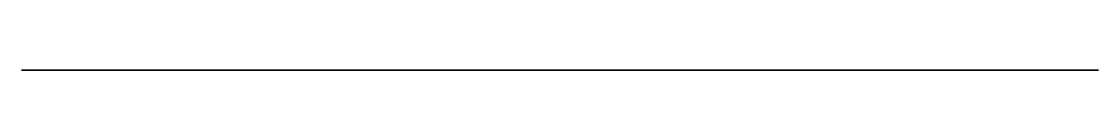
# Model space of a CAD drawing. Header units: millimetres. Extents: x 105.6 to 124.6, y 0 to 0.
import ezdxf

# ---------------------------------------------------------------- set-up
doc = ezdxf.new("R2010")
doc.units = ezdxf.units.MM
doc.header["$MEASUREMENT"] = 0
doc.layers.add('Tura', color=7, linetype='Continuous')

msp = doc.modelspace()

# ---------------------------------------------------------------- linework, layer by layer
at = {"extrusion": (0, -1, 0)}
for p, q in [((105.622, 0, 1.893), (105.622, 0, 63.893)), ((105.622, 0, 1.893), (123.622, 0, 1.893)), ((123.122, 0, 10.893), (105.622, 0, 10.893)), ((105.622, 0, 11.393), (124.122, 0, 11.393)), ((105.622, 0, 17.893), (120.122, 0, 17.893)), ((105.622, 0, 24.893), (117.372, 0, 24.893)), ((105.622, 0, 31.393), (116.622, 0, 31.393)), ((105.622, 0, 37.893), (115.622, 0, 37.893)), ((105.622, 0, 38.893), (116.122, 0, 38.893)), ((105.622, 0, 45.393), (114.622, 0, 45.393)), ((105.622, 0, 46.893), (115.122, 0, 46.893)), ((105.622, 0, 52.893), (118.622, 0, 52.893)), ((105.622, 0, 55.893), (117.872, 0, 55.893)), ((105.622, 0, 56.893), (119.122, 0, 56.893)), ((105.622, 0, 58.893), (113.122, 0, 58.893)), ((117.122, 0, 63.893), (113.122, 0, 58.893)), ((116.122, 0, 43.893), (114.622, 0, 45.393)), ((114.622, 0, 45.393), (115.122, 0, 46.893)), ((115.122, 0, 46.893), (115.122, 0, 50.393)), ((115.122, 0, 50.393), (118.622, 0, 52.893)), ((116.622, 0, 36.893), (115.622, 0, 37.893)), ((115.622, 0, 37.893), (116.122, 0, 38.893)), ((117.372, 0, 28.893), (116.122, 0, 30.393)), ((116.122, 0, 30.393), (116.622, 0, 31.393)), ((116.122, 0, 38.893), (116.122, 0, 43.893)), ((116.622, 0, 31.393), (116.622, 0, 36.893)), ((119.122, 0, 63.893), (117.122, 0, 63.893)), ((117.372, 0, 1.893), (117.372, 0, 24.893)), ((120.122, 0, 23.393), (117.372, 0, 24.893)), ((117.372, 0, 24.893), (117.372, 0, 28.893)), ((118.622, 0, 53.893), (117.872, 0, 55.893)), ((117.872, 0, 55.893), (119.122, 0, 56.893)), ((118.622, 0, 52.893), (118.622, 0, 53.893)), ((119.122, 0, 56.893), (119.122, 0, 63.893)), ((120.122, 0, 1.893), (120.122, 0, 17.893)), ((120.122, 0, 17.893), (124.122, 0, 12.893)), ((123.122, 0, 1.893), (123.122, 0, 10.893)), ((124.622, 0, 9.893), (123.122, 0, 10.893)), ((123.122, 0, 10.893), (124.122, 0, 11.393)), ((123.622, 0, 1.893), (123.622, 0, 2.893)), ((123.622, 0, 2.893), (124.622, 0, 2.893)), ((124.122, 0, 11.393), (124.122, 0, 12.893)), ((124.622, 0, 2.893), (124.622, 0, 9.893))]:
    msp.add_line(p, q, dxfattribs=at)
at = {"layer": 'Tura', "extrusion": (0, -1, 0)}
for p, q in [((116.122, 0, 30.393), (105.622, 0, 30.425)), ((120.122, 0, 17.893), (120.122, 0, 23.393))]:
    msp.add_line(p, q, dxfattribs=at)

doc.saveas('drawing.dxf')
